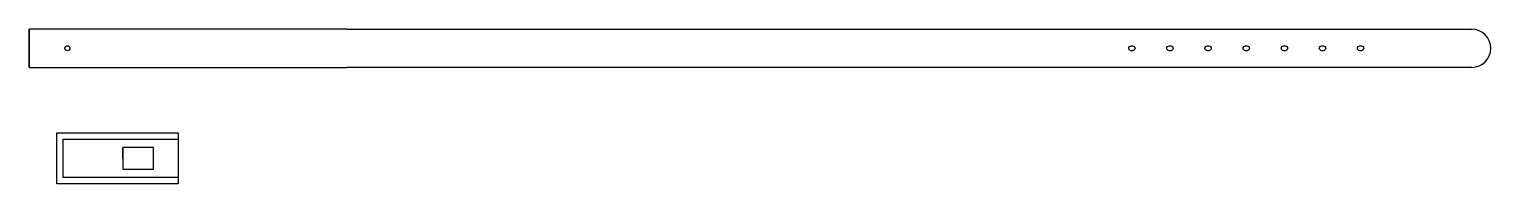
# Model space of a CAD drawing. Header units: millimetres. Extents: x 2004 to 3154, y 1337 to 1459.
import ezdxf

# ---------------------------------------------------------------- set-up
doc = ezdxf.new("R2010")
doc.units = ezdxf.units.MM

# ---------------------------------------------------------------- blocks, each defined once
blk = doc.blocks.new('*U5')
blk.add_lwpolyline([(1.2, 1.9, -1), (1.2, -1.9), (0, -1.9, -1), (0, 1.9)], format="xyb", close=True)
blk = doc.blocks.new('*U7')
at = {"color": 0, "linetype": 'ByBlock', "lineweight": -2, "transparency": 16777216, "rotation": 180}
for p in [(985.6, 50.7), (1015.6, 50.7), (1045.6, 50.7), (1075.6, 50.7), (1105.6, 50.7), (1135.6, 50.7), (1165.6, 50.7)]:
    blk.add_blockref('*U5', p, dxfattribs=at)

msp = doc.modelspace()

# ---------------------------------------------------------------- linework, layer by layer
for p, q in [((2003.7, 1429), (2003.7, 1459)), ((2253.7, 1459), (2003.7, 1459)), ((2003.7, 1459), (2003.7, 1429)), ((2253.7, 1459), (3138.7, 1459)), ((3153.7, 1444), (3153.7, 1444)), ((2003.7, 1429), (2253.7, 1429)), ((3138.7, 1429), (2253.7, 1429)), ((2077.3, 1357.4), (2077.3, 1366)), ((2077.3, 1366), (2077.3, 1348.9))]:
    msp.add_line(p, q)
at = {"color": 244, "true_color": 0x991b1e}
for p, q in [((2030.3, 1372.4), (2120.8, 1372.4)), ((2030.3, 1342.4), (2030.3, 1372.4)), ((2120.8, 1342.4), (2030.3, 1342.4))]:
    msp.add_line(p, q, dxfattribs=at)
for points in [[(2025.3, 1377.4), (2120.8, 1377.4), (2120.8, 1337.4), (2025.3, 1337.4)], [(2030.3, 1372.4), (2120.8, 1372.4), (2120.8, 1342.4), (2030.3, 1342.4)], [(2077.3, 1348.9), (2101.6, 1348.9), (2101.6, 1366), (2077.3, 1366)]]:
    msp.add_lwpolyline(points, close=True)
msp.add_circle((2033.7, 1444), 2)
for start, end in [(0, 90), (270, 0)]:
    msp.add_arc((3138.7, 1444), 15, start, end)

# ---------------------------------------------------------------- block references
msp.add_blockref('*U7', (1886.3, 1393.3))

doc.saveas('drawing.dxf')
